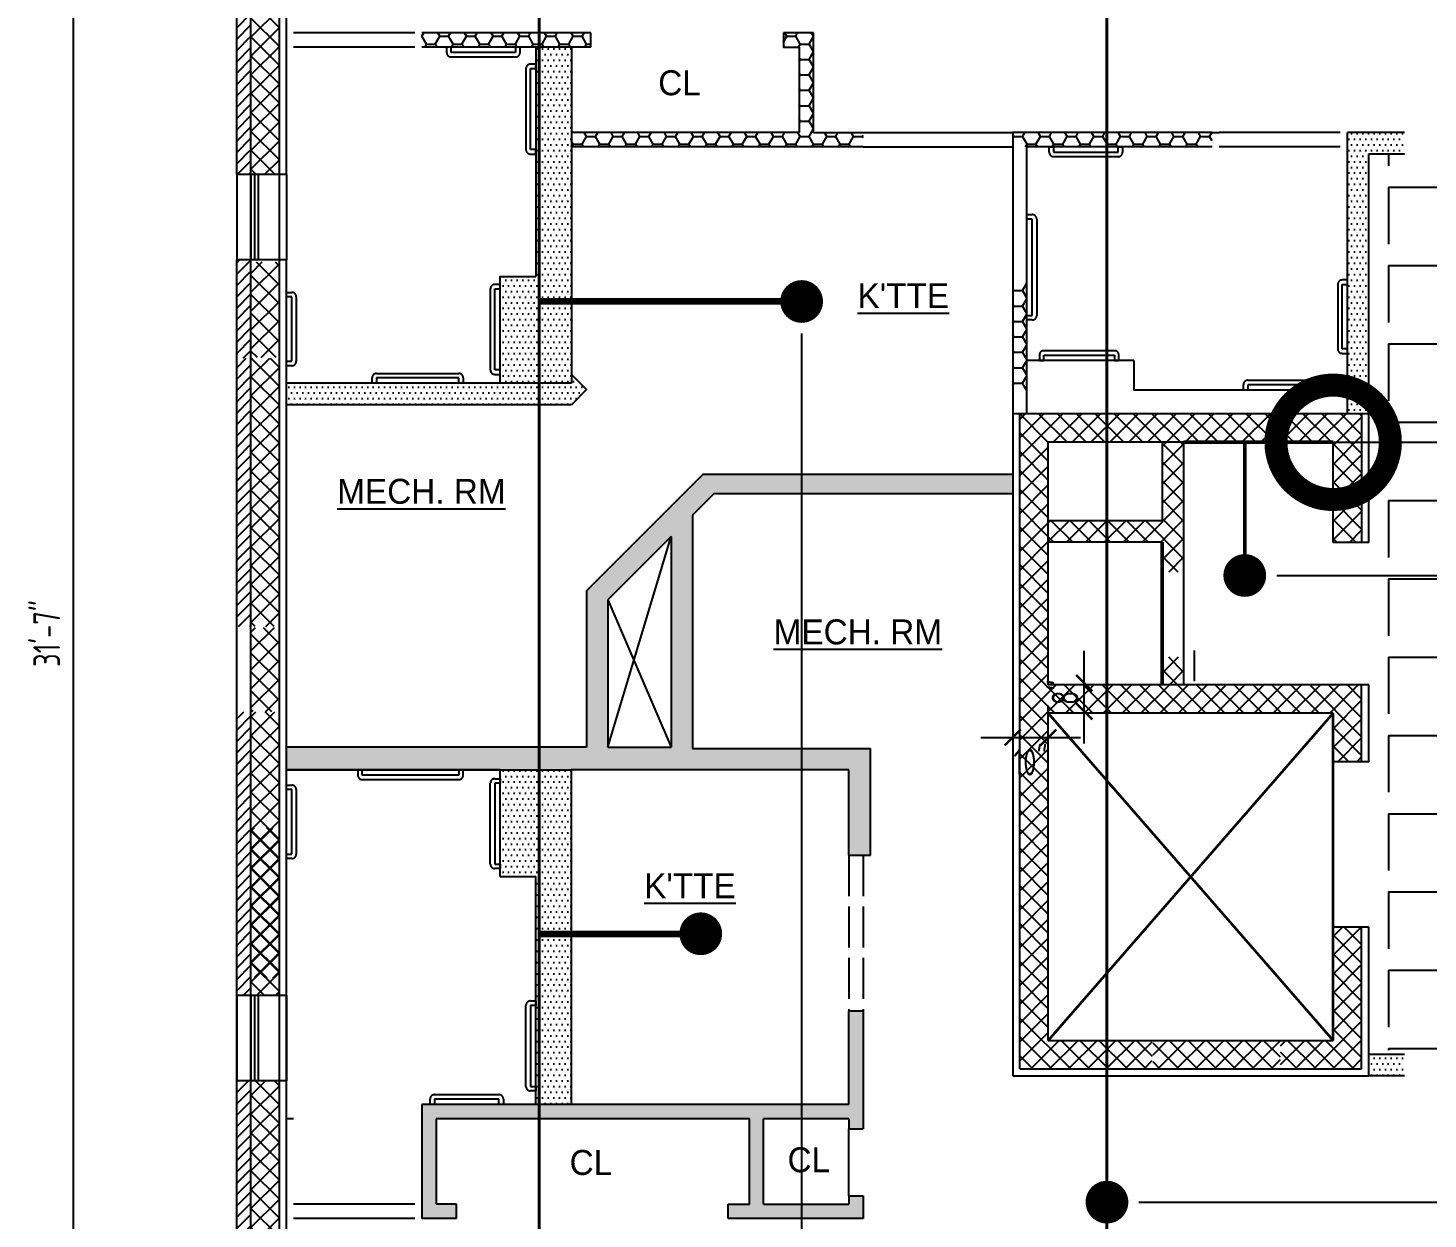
# Model space of a CAD drawing. Header units: inches. Extents: x -7743 to 108965, y 7770 to 27313.
# Drawn here: x 106115.9 to 106509.2, y 8165 to 8499.5 of the extents above; entities that cross this region are included whole.
import ezdxf

# ---------------------------------------------------------------- set-up
doc = ezdxf.new("R2010")
doc.units = ezdxf.units.IN
doc.header["$LTSCALE"] = 192
doc.header["$MEASUREMENT"] = 0
for name, pattern in [('ACAD_ISO02W100', [15, 12, -3]), ('DASHED', [0.75, 0.5, -0.25]), ('HIDDEN', [0.375, 0.25, -0.125])]:
    doc.linetypes.add(name, pattern=pattern)
doc.layers.get('0').update_dxf_attribs({"linetype": 'CONTINUOUS'})
doc.layers.get('DEFPOINTS').update_dxf_attribs({"linetype": 'CONTINUOUS'})
for name, color, linetype in [('1DOORS', 1, 'CONTINUOUS'), ('1HIDDEN', 1, 'HIDDEN'), ('1SAN', 2, 'CONTINUOUS'), ('1wall', 7, 'CONTINUOUS'), ('A-HATCH', 1, 'CONTINUOUS'), ('AR-TBLOCK', 11, 'CONTINUOUS'), ('BRICK', 9, 'CONTINUOUS'), ('LIGHT', 2, 'CONTINUOUS'), ('MEP-DUCTS', 8, 'CONTINUOUS'), ('MPFIXTURE', 3, 'CONTINUOUS')]:
    doc.layers.add(name, color=color, linetype=linetype)
doc.styles.add('AT7', font='ARCHTITL.SHX', dxfattribs={"height": 7})
doc.styles.get("Standard").update_dxf_attribs({"font": 'architxt.shx', "width": 0.85})
doc.dimstyles.new('DIM96', dxfattribs={"dimscale": 96, "dimtxt": 0.078125, "dimasz": 0.046875, "dimexe": 0.09375, "dimexo": 0.09375, "dimgap": 0.03125, "dimtad": 1, "dimdec": 0, "dimzin": 3, "dimdsep": 46, "dimlunit": 4, "dimtxsty": 'Standard', "dimblk1": 'ARCHTICK', "dimblk2": 'ARCHTICK', "dimsah": 1, "dimcen": 0, "dimdle": 0.09375, "dimadec": 0, "dimazin": 0, "dimtfac": 1, "dimtdec": 0, "dimtix": 1, "dimtmove": 2, "dimatfit": 3, "dimfxl": 1, "dimfrac": 2, "dimtolj": 1, "dimtzin": 1, "dimarcsym": 0})
pattern_1 = [(315, (35132.564, 6014.656), (2.65165043, 2.65165043), []), (45, (35132.564, 6014.656), (-2.65165043, 2.65165043), [])]
pattern_2 = [(180, (-44113.4358, 40107.1258), (-0.792, -1.584), [0, -1.584])]
pattern_3 = [(315, (246855.8272, -20170.51), (2.65165043, 2.65165043), []), (45, (246855.8272, -20170.51), (-2.65165043, 2.65165043), [])]
pattern_4 = [(0, (-44113.4358, 40107.1258), (3.75, 2.1650635), [2.5, -5]), (120, (-44113.4358, 40107.1258), (-3.749999992, 2.165063514), [2.5, -5]), (60, (-44113.4358, 40107.1258), (8e-09, 4.330127014), [-5, 2.5])]
pattern_5 = [(0, (-44113.4358, 40107.1258), (3.75, 2.1650635), [2.5, -5]), (120, (-44113.4358, 40107.1258), (-3.749999992, 2.165063514), [2.5, -5]), (60, (-44113.4358, 40107.1258), (8e-09, 4.330127014), [-5, 2.5])]

# ---------------------------------------------------------------- blocks, each defined once
blk = doc.blocks.new('_ARCHTICK')
at = {"color": 0, "linetype": 'ByBlock', "const_width": 0.15}
blk.add_lwpolyline([(-0.5, -0.5), (0.5, 0.5)], dxfattribs=at)
blk = doc.blocks.new('*D54')
at = {"layer": 'DEFPOINTS', "color": 0, "linetype": 'Continuous', "ltscale": 48, "transparency": 16777216}
for p in [(106392.54, 8300.68), (106402.53, 8300.25), (106402.53, 8287.11)]:
    blk.add_point(p, dxfattribs=at)
at = {"layer": 'LIGHT', "color": 0, "linetype": 'Continuous', "lineweight": -2, "ltscale": 48, "transparency": 16777216}
for p, q in [((106402.53, 8296.11), (106402.53, 8309.25)), ((106383.54, 8300.25), (106411.53, 8300.25)), ((106392.54, 8291.68), (106392.54, 8291.25))]:
    blk.add_line(p, q, dxfattribs=at)
at = {"layer": 'LIGHT', "color": 0, "linetype": 'Continuous', "lineweight": -2, "ltscale": 48, "transparency": 16777216, "xscale": 4.5, "yscale": 4.5, "zscale": 4.5, "rotation": 180}
blk.add_blockref('_ARCHTICK', (106392.54, 8300.25), dxfattribs=at)
at = {"layer": 'LIGHT', "color": 0, "linetype": 'Continuous', "lineweight": -2, "ltscale": 48, "transparency": 16777216, "xscale": 4.5, "yscale": 4.5, "zscale": 4.5}
blk.add_blockref('_ARCHTICK', (106402.53, 8300.25), dxfattribs=at)
at = {"layer": 'LIGHT', "color": 0, "linetype": 'Continuous', "ltscale": 48, "transparency": 16777216, "insert": (106397.54, 8293.29), "char_height": 7.5, "attachment_point": 5}
blk.add_mtext('\\A1;10"', dxfattribs=at)
blk = doc.blocks.new('*D55')
at = {"layer": 'DEFPOINTS', "color": 0, "linetype": 'Continuous', "ltscale": 48, "transparency": 16777216}
for p in [(106412.64, 8315.53), (106412.64, 8315.53), (106412.64, 8307.53)]:
    blk.add_point(p, dxfattribs=at)
at = {"layer": 'LIGHT', "color": 0, "linetype": 'Continuous', "lineweight": -2, "ltscale": 48, "transparency": 16777216}
blk.add_line((106412.64, 8298.53), (106412.64, 8324.53), dxfattribs=at)
at = {"layer": 'LIGHT', "color": 0, "linetype": 'Continuous', "lineweight": -2, "ltscale": 48, "transparency": 16777216, "xscale": 4.5, "yscale": 4.5, "zscale": 4.5}
for p, rotation in [((106412.64, 8315.53), 90), ((106412.64, 8307.53), 270)]:
    blk.add_blockref('_ARCHTICK', p, dxfattribs=dict(at, rotation=rotation))
at = {"layer": 'LIGHT', "color": 0, "linetype": 'Continuous', "ltscale": 48, "transparency": 16777216, "insert": (106407.22, 8312.93), "char_height": 7.5, "attachment_point": 5, "rotation": 90}
blk.add_mtext('\\A1;8"', dxfattribs=at)
blk = doc.blocks.new('*D153')
at = {"layer": 'DEFPOINTS', "color": 0, "linetype": 'Continuous', "lineweight": 200, "transparency": 16777216}
for p in [(106259.51, 8518.94), (106128.63, 8139.93), (106259.51, 8139.93)]:
    blk.add_point(p, dxfattribs=at)
at = {"layer": 'LIGHT', "color": 0, "linetype": 'Continuous', "lineweight": -2, "transparency": 16777216}
for p, q in [((106128.63, 8527.94), (106128.63, 8130.93)), ((106250.51, 8518.94), (106119.63, 8518.94)), ((106250.51, 8139.93), (106119.63, 8139.93))]:
    blk.add_line(p, q, dxfattribs=at)
at = {"layer": 'LIGHT', "color": 0, "linetype": 'Continuous', "lineweight": -2, "transparency": 16777216, "xscale": 4.5, "yscale": 4.5, "zscale": 4.5}
for p, rotation in [((106128.63, 8518.94), 90), ((106128.63, 8139.93), 270)]:
    blk.add_blockref('_ARCHTICK', p, dxfattribs=dict(at, rotation=rotation))
at = {"layer": 'LIGHT', "color": 0, "linetype": 'Continuous', "lineweight": 40, "transparency": 16777216, "insert": (106121.17, 8329.44), "char_height": 7.5, "attachment_point": 5, "rotation": 90}
blk.add_mtext('\\A1;31\'-7"', dxfattribs=at)
blk = doc.blocks.new('*D154')
at = {"layer": 'DEFPOINTS', "color": 0, "linetype": 'Continuous', "lineweight": 200, "transparency": 16777216}
for p in [(106259.51, 8422.71), (106333.24, 8422.71), (106333.24, 7842.57)]:
    blk.add_point(p, dxfattribs=at)
at = {"layer": 'LIGHT', "color": 0, "linetype": 'Continuous', "lineweight": -2, "transparency": 16777216}
for p, q in [((106259.51, 8413.71), (106259.51, 7833.57)), ((106333.24, 8413.71), (106333.24, 7833.57)), ((106250.51, 7842.57), (106342.24, 7842.57))]:
    blk.add_line(p, q, dxfattribs=at)
at = {"layer": 'LIGHT', "color": 0, "linetype": 'Continuous', "lineweight": -2, "transparency": 16777216, "xscale": 4.5, "yscale": 4.5, "zscale": 4.5, "rotation": 180}
blk.add_blockref('_ARCHTICK', (106259.51, 7842.57), dxfattribs=at)
at = {"layer": 'LIGHT', "color": 0, "linetype": 'Continuous', "lineweight": -2, "transparency": 16777216, "xscale": 4.5, "yscale": 4.5, "zscale": 4.5}
blk.add_blockref('_ARCHTICK', (106333.24, 7842.57), dxfattribs=at)
at = {"layer": 'LIGHT', "color": 0, "linetype": 'Continuous', "lineweight": 40, "transparency": 16777216, "insert": (106296.37, 7850.04), "char_height": 7.5, "attachment_point": 5}
blk.add_mtext('\\A1;6\'-2"', dxfattribs=at)
blk = doc.blocks.new('*D155')
at = {"layer": 'DEFPOINTS', "color": 0, "linetype": 'Continuous', "lineweight": 200, "transparency": 16777216}
for p in [(106419, 8169.71), (106419, 8025.71), (106704.97, 8025.71)]:
    blk.add_point(p, dxfattribs=at)
at = {"layer": 'LIGHT', "color": 0, "linetype": 'Continuous', "lineweight": -2, "transparency": 16777216}
for p, q in [((106704.97, 8178.71), (106704.97, 8016.71)), ((106428, 8169.71), (106713.97, 8169.71)), ((106428, 8025.71), (106713.97, 8025.71))]:
    blk.add_line(p, q, dxfattribs=at)
at = {"layer": 'LIGHT', "color": 0, "linetype": 'Continuous', "lineweight": -2, "transparency": 16777216, "xscale": 4.5, "yscale": 4.5, "zscale": 4.5}
for p, rotation in [((106704.97, 8169.71), 90), ((106704.97, 8025.71), 270)]:
    blk.add_blockref('_ARCHTICK', p, dxfattribs=dict(at, rotation=rotation))
at = {"layer": 'LIGHT', "color": 0, "linetype": 'Continuous', "lineweight": 40, "transparency": 16777216, "insert": (106697.51, 8097.71), "char_height": 7.5, "attachment_point": 5, "rotation": 90}
blk.add_mtext('\\A1;12\'-0"', dxfattribs=at)
blk = doc.blocks.new('*D173')
at = {"layer": 'DEFPOINTS', "color": 0, "linetype": 'Continuous', "lineweight": 50, "transparency": 16777216}
for p in [(106457.72, 8383.15), (106457.72, 8345.74), (106697.31, 8345.74)]:
    blk.add_point(p, dxfattribs=at)
at = {"layer": 'LIGHT', "color": 0, "linetype": 'Continuous', "lineweight": -2, "transparency": 16777216}
for p, q in [((106697.31, 8392.15), (106697.31, 8336.74)), ((106466.72, 8383.15), (106706.31, 8383.15)), ((106466.72, 8345.74), (106706.31, 8345.74))]:
    blk.add_line(p, q, dxfattribs=at)
at = {"layer": 'LIGHT', "color": 0, "linetype": 'Continuous', "lineweight": -2, "transparency": 16777216, "xscale": 4.5, "yscale": 4.5, "zscale": 4.5}
for p, rotation in [((106697.31, 8383.15), 90), ((106697.31, 8345.74), 270)]:
    blk.add_blockref('_ARCHTICK', p, dxfattribs=dict(at, rotation=rotation))
at = {"layer": 'LIGHT', "color": 0, "linetype": 'Continuous', "lineweight": 50, "transparency": 16777216, "insert": (106689.85, 8364.45), "char_height": 7.5, "attachment_point": 5, "rotation": 90}
blk.add_mtext('\\A1;3\'-1"', dxfattribs=at)

msp = doc.modelspace()

# ---------------------------------------------------------------- hatches: boundary and pattern name
at = {"layer": '1DOORS'}
h = msp.add_hatch(dxfattribs=at)
h.set_pattern_fill('ANSI37', color=256, scale=30, angle=270, style=0)
h.set_pattern_definition([(315, (252554.974, -20162.051), (2.65165043, 2.65165043), []), (45, (252554.974, -20162.051), (-2.65165043, 2.65165043), [])])
h.paths.add_polyline_path([(106186.54, 8307.43), (106178.54, 8307.43), (106178.54, 8232.79), (106186.54, 8232.6)])
h.paths.add_polyline_path([(106186.54, 8406.78), (106178.54, 8406.78), (106178.54, 8331.43), (106186.54, 8331.43)])
h.paths.add_polyline_path([(106646.54, 8673.31), (106638.54, 8673.31), (106638.54, 8221.66), (106646.54, 8221.46)])
h.paths.add_polyline_path([(106178.54, 8458.38), (106186.54, 8458.38), (106186.54, 8673.31), (106178.54, 8673.31)])
h = msp.add_hatch(dxfattribs=at)
h.set_pattern_fill('ANSI37', color=256, scale=30, angle=270, style=0)
h.set_pattern_definition(pattern_1)
h.paths.add_polyline_path([(106178.54, 8406.97), (106186.54, 8406.97), (106186.54, 8433.81), (106178.54, 8433.81)])
h = msp.add_hatch(dxfattribs=at)
h.set_pattern_fill('ANSI37', color=256, scale=30, angle=270, style=0)
h.set_pattern_definition(pattern_3)
h.paths.add_polyline_path([(106482.53, 8293.4), (106490.54, 8293.4), (106490.54, 8315.03), (106402.53, 8315.03), (106402.53, 8383.15), (106482.54, 8383.15), (106482.54, 8355.03), (106486.54, 8355.03), (106486.54, 8355.03), (106490.54, 8355.03), (106490.54, 8391.16), (106394.53, 8391.16), (106394.54, 8207.15), (106431.73, 8207.15), (106431.73, 8215.15), (106402.53, 8215.15), (106402.53, 8307.03), (106482.53, 8307.03)])
h.paths.add_polyline_path([(106490.53, 8246.97), (106482.53, 8246.97), (106482.53, 8215.15), (106467.73, 8215.15), (106467.73, 8207.15), (106490.53, 8207.15)])
h = msp.add_hatch(dxfattribs=at)
h.set_pattern_fill('ANSI37', color=256, scale=30, angle=270, style=0)
h.set_pattern_definition(pattern_3)
h.paths.add_polyline_path([(106440.54, 8383.15), (106434.54, 8383.15), (106434.54, 8361.09), (106402.53, 8361.09), (106402.53, 8355.09), (106434.54, 8355.09), (106434.54, 8346.75), (106440.54, 8346.75)])
h.paths.add_polyline_path([(106440.54, 8320.17), (106434.54, 8320.17), (106434.54, 8315.03), (106440.54, 8315.03)])
h.paths.add_polyline_path([(106440.54, 8322.85), (106434.54, 8322.85), (106434.54, 8320.17), (106440.54, 8320.17)])
h = msp.add_hatch(dxfattribs=at)
h.set_pattern_fill('ANSI37', color=256, scale=30, angle=270, style=0)
h.set_pattern_definition(pattern_1)
h.paths.add_polyline_path([(106186.54, 8331.15), (106178.54, 8331.15), (106178.54, 8307.53), (106186.54, 8307.53)])
h = msp.add_hatch(dxfattribs=at)
h.set_pattern_fill('ANSI37', color=256, scale=30, angle=270, style=0)
h.set_pattern_definition([(315, (252554.974, -20119.9068), (2.65165043, 2.65165043), []), (45, (252554.974, -20119.9068), (-2.65165043, 2.65165043), [])])
h.paths.add_polyline_path([(106312.24, 7956.65), (106312.24, 7948.65), (106342.97, 7948.65), (106342.97, 7956.65)])
h.paths.add_polyline_path([(106496.33, 7956.65), (106496.33, 7948.65), (106510.58, 7948.65), (106510.58, 7956.65)])
h.paths.add_polyline_path([(106424.33, 7948.65), (106424.33, 7956.65), (106414.97, 7956.65), (106414.97, 7948.65)])
h.paths.add_polyline_path([(106638.54, 8161.64), (106646.54, 8161.64), (106646.54, 8263.61), (106638.54, 8263.8)])
h.paths.add_polyline_path([(106646.54, 8137.64), (106638.54, 8137.64), (106638.54, 7956.65), (106620.51, 7956.65), (106620.51, 7948.65), (106646.54, 7948.65)])
h.paths.add_polyline_path([(106186.54, 8203.78), (106178.54, 8203.78), (106178.54, 7948.65), (106204.86, 7948.65), (106204.86, 7956.65), (106186.54, 7956.65)])
h.paths.add_polyline_path([(106178.54, 8227.78), (106186.54, 8227.78), (106186.54, 8274.74), (106178.54, 8274.94)])
h = msp.add_hatch(dxfattribs=at)
h.set_pattern_fill('ANSI37', color=256, scale=30, angle=270, style=0)
h.set_pattern_definition([(315, (247496.0665, -20170.51), (2.65165043, 2.65165043), []), (45, (247496.0665, -20170.51), (-2.65165043, 2.65165043), [])])
h.paths.add_polyline_path([(106431.94, 8207.15), (106467.73, 8207.15), (106467.73, 8215.15), (106431.94, 8215.15)])
at = {"layer": '1SAN'}
h = msp.add_hatch(dxfattribs=at)
h.set_pattern_fill('ANSI31', color=1, scale=18, angle=180, style=0)
h.set_pattern_definition([(225, (252592.9598, -23056.5496), (1.590990258, -1.590990258), [])])
h.paths.add_polyline_path([(106496.33, 7944.65), (106524.58, 7944.65), (106524.58, 7948.65), (106496.33, 7948.65)])
h.paths.add_polyline_path([(106412.33, 7944.65), (106424.33, 7944.65), (106424.33, 7948.65), (106412.33, 7948.65)])
h.paths.add_polyline_path([(106314.07, 7944.65), (106364.33, 7944.65), (106364.33, 7948.65), (106314.07, 7948.65)])
h.paths.add_polyline_path([(106264.86, 7944.65), (106274.07, 7944.65), (106274.07, 7948.65), (106264.86, 7948.65)])
h.paths.add_polyline_path([(106178.54, 8406.78), (106174.54, 8406.78), (106174.54, 8331.43), (106178.54, 8331.43)])
h.paths.add_polyline_path([(106174.54, 8458.38), (106178.54, 8458.38), (106178.54, 8673.31), (106174.54, 8673.31)])
h.paths.add_polyline_path([(106646.54, 8161.64), (106650.54, 8161.64), (106650.54, 8673.31), (106646.54, 8673.31)])
h.paths.add_polyline_path([(106650.54, 8137.64), (106646.54, 8137.64), (106646.54, 7948.65), (106572.58, 7948.65), (106572.58, 7944.65), (106650.54, 7944.65)])
h.paths.add_polyline_path([(106178.54, 8203.78), (106174.54, 8203.78), (106174.54, 7944.65), (106216.86, 7944.65), (106216.86, 7948.65), (106178.54, 7948.65)])
h.paths.add_polyline_path([(106174.54, 8227.78), (106178.54, 8227.78), (106178.54, 8307.43), (106174.54, 8307.43)])
h = msp.add_hatch(dxfattribs=at)
h.set_pattern_fill('ANSI31', color=1, scale=18, angle=180, style=0)
h.set_pattern_definition([(225, (-44113.4358, 40107.1258), (1.590990258, -1.590990258), [])])
h.paths.add_polyline_path([(106178.54, 8434.38), (106174.54, 8434.38), (106174.54, 8406.75), (106178.54, 8406.75)])
at = {"layer": 'BRICK'}
h = msp.add_hatch(dxfattribs=at)
h.set_pattern_fill('ANGLE', color=256, scale=80, angle=360, style=0)
h.set_pattern_definition([(360, (247496.067, 36768.816), (-1e-07, -22), [16, -6]), (270, (247496.067, 36768.816), (-22, 1e-07), [16, -6])])
h.paths.add_polyline_path([(106492.54, 8212.38), (106542.54, 8212.38), (106542.54, 8464.15), (106492.54, 8464.15)])
at = {"layer": 'LIGHT', "linetype": 'Continuous', "ltscale": 48}
h = msp.add_hatch(dxfattribs=at)
h.set_pattern_fill('HONEY,_O', color=1, scale=20)
h.set_pattern_definition(pattern_5)
h.paths.add_polyline_path([(106274.02, 8498.14), (106226.54, 8498.14), (106226.54, 8494.14), (106233.52, 8494.14), (106233.52, 8494.14), (106234.77, 8494.14), (106252.88, 8494.14), (106252.88, 8494.14), (106254.13, 8494.14), (106274.02, 8494.14)])
h.paths.add_polyline_path([(106291.14, 8478.59), (106308.28, 8478.59), (106308.28, 8489.45), (106291.14, 8489.45)], flags=9)
h = msp.add_hatch(dxfattribs=at)
h.set_pattern_fill('HONEY,_O', color=1, scale=20)
h.set_pattern_definition(pattern_5)
h.paths.add_polyline_path([(106268.57, 8470.14), (106332.54, 8470.14), (106332.54, 8494.14), (106328.16, 8494.14), (106328.16, 8498.14), (106336.54, 8498.14), (106336.54, 8470.14), (106350.54, 8470.14), (106350.54, 8466.14), (106268.57, 8466.14)])
h = msp.add_hatch(dxfattribs=at)
h.set_pattern_fill('DOTS,_O', color=2, scale=25.344, angle=180)
h.set_pattern_definition(pattern_2)
h.paths.add_polyline_path([(106268.57, 8494.14), (106258.54, 8494.14), (106258.54, 8489.37), (106258.54, 8489.37), (106258.54, 8488.12), (106258.54, 8429.75), (106248.54, 8429.75), (106248.54, 8427.49), (106248.54, 8427.49), (106248.54, 8426.24), (106248.54, 8403.49), (106248.54, 8403.49), (106248.54, 8402.24), (106248.54, 8399.75), (106268.57, 8399.75), (106268.57, 8466.14), (106268.54, 8466.14), (106268.54, 8466.14), (106268.57, 8466.14), (106268.57, 8470.14), (106268.54, 8470.14), (106268.54, 8470.14), (106268.57, 8470.14)])
h.paths.add_polyline_path([(106253.74, 8441.05), (106273.21, 8441.05), (106273.21, 8457.51), (106253.74, 8457.51)], flags=9)
h = msp.add_hatch(dxfattribs=at)
h.set_pattern_fill('HONEY,_O', color=1, scale=20)
h.set_pattern_definition(pattern_4)
h.paths.add_polyline_path([(106448.54, 8466.14), (106448.54, 8470.14), (106392.54, 8470.14), (106392.54, 8466.14)])
h = msp.add_hatch(dxfattribs=at)
h.set_pattern_fill('DOTS,_O', color=2, scale=25.344, angle=180)
h.set_pattern_definition(pattern_2)
h.paths.add_polyline_path([(106486.54, 8470.14), (106502.54, 8470.15), (106502.54, 8464.15), (106492.54, 8464.15), (106492.54, 8391.16), (106486.54, 8391.16)])
h = msp.add_hatch(dxfattribs=at)
h.set_pattern_fill('HONEY,_O', color=1, scale=20)
h.set_pattern_definition(pattern_4)
h.paths.add_polyline_path([(106396.48, 8420.4), (106396.48, 8421.65), (106396.53, 8428.14), (106392.54, 8428.14), (106392.54, 8397.83), (106396.54, 8397.83), (106396.54, 8401.04), (106396.48, 8401.04), (106396.48, 8402.29), (106396.52, 8420.4)])
h = msp.add_hatch(dxfattribs=at)
h.set_pattern_fill('DOTS,_O', color=2, scale=25.344, angle=180)
h.set_pattern_definition(pattern_2)
h.paths.add_polyline_path([(106272.82, 8397.95), (106268.57, 8402.2), (106268.57, 8399.75), (106248.54, 8399.75), (106248.54, 8399.75), (106238.18, 8399.75), (106238.18, 8399.75), (106236.93, 8399.75), (106213.82, 8399.75), (106213.82, 8399.75), (106212.57, 8399.75), (106188.54, 8399.75), (106188.54, 8393.71), (106268.57, 8393.71)])
h = msp.add_hatch(dxfattribs=at)
h.set_pattern_fill('DOTS,_O', color=2, scale=25.344, angle=180)
h.set_pattern_definition(pattern_2)
h.paths.add_polyline_path([(106188.54, 8291.15), (106346.54, 8291.15), (106346.54, 8267.16), (106352.54, 8267.16), (106352.54, 8297.15), (106302.62, 8297.15), (106302.62, 8362.71), (106308.64, 8368.73), (106392.54, 8368.72), (106392.54, 8374.19), (106305.62, 8374.19), (106272.84, 8341.41), (106272.84, 8297.5), (106188.54, 8297.5)])
h.paths.add_polyline_path([(106296.62, 8356.71), (106296.62, 8297.5), (106278.84, 8297.5), (106278.84, 8338.93)], flags=16)
h = msp.add_hatch(dxfattribs=at)
h.set_pattern_fill('DOTS,_O', color=2, scale=25.344, angle=180)
h.set_pattern_definition(pattern_2)
h.paths.add_polyline_path([(106268.54, 8291.15), (106248.54, 8291.15), (106248.54, 8291.15), (106248.54, 8288.66), (106248.54, 8288.66), (106248.54, 8287.41), (106248.54, 8264.66), (106248.54, 8264.66), (106248.54, 8263.41), (106248.54, 8261.15), (106258.54, 8261.15), (106258.54, 8202.23), (106258.54, 8202.23), (106258.54, 8200.98), (106258.54, 8197.15), (106268.54, 8197.15)])
h = msp.add_hatch(dxfattribs=at)
h.set_pattern_fill('HONEY,_O', color=1, scale=20)
h.set_pattern_definition(pattern_5)
h.paths.add_polyline_path([(106504.54, 8124.79), (106504.54, 8124.79), (106504.54, 8128.79), (106500.54, 8128.79), (106500.54, 7958.65), (106504.54, 7958.65)])
h.paths.add_polyline_path([(106336.54, 8127.15), (106332.54, 8127.15), (106332.54, 7958.65), (106336.54, 7958.65)])
h.paths.add_polyline_path([(106350.54, 8171.47), (106346.54, 8171.47), (106346.54, 8169.15), (106322.57, 8169.15), (106322.57, 8193.15), (106346.54, 8193.15), (106346.54, 8190.26), (106350.54, 8190.26), (106350.54, 8223.43), (106346.54, 8223.43), (106346.54, 8197.15), (106226.54, 8197.15), (106226.54, 8169.15), (106226.54, 8169.15), (106226.54, 8165.15), (106236.29, 8165.15), (106236.29, 8169.15), (106230.54, 8169.15), (106230.54, 8193.15), (106318.57, 8193.15), (106318.57, 8169.15), (106312.64, 8169.15), (106312.64, 8165.15), (106332.54, 8165.15), (106332.54, 8165.15), (106336.54, 8165.15), (106350.54, 8165.15)])
h.paths.add_polyline_path([(106555.35, 7971.34), (106585.6, 7971.34), (106585.6, 7987.79), (106555.35, 7987.79)], flags=9)
h.paths.add_polyline_path([(106626.01, 8012.98), (106626.01, 8042.33), (106609.55, 8042.33), (106609.55, 8012.98)], flags=9)
h.paths.add_polyline_path([(106626.04, 8099.05), (106626.04, 8127), (106609.58, 8127), (106609.58, 8099.05)], flags=9)
h.paths.add_polyline_path([(106579.7, 8109.21), (106596.84, 8109.21), (106596.84, 8120.07), (106579.7, 8120.07)], flags=9)
h.paths.add_polyline_path([(106558.02, 8072.68), (106607.6, 8072.68), (106607.6, 8085.28), (106558.02, 8085.28)], flags=9)
h = msp.add_hatch(dxfattribs=at)
h.set_pattern_fill('DOTS', color=2, scale=25.344, angle=180, style=0)
h.set_pattern_definition(pattern_2)
h.paths.add_polyline_path([(106502.54, 8211.15), (106492.54, 8211.15), (106492.54, 8205.15), (106502.54, 8205.15)])

# ---------------------------------------------------------------- linework, layer by layer
at = {"layer": '1DOORS'}
for p, q in [((106174.54, 8458.38), (106174.54, 8434.38)), ((106178.54, 8458.38), (106178.54, 8434.38)), ((106179.54, 8458.38), (106179.54, 8434.38)), ((106180.54, 8458.38), (106180.54, 8434.38)), ((106188.54, 8458.38), (106188.54, 8434.38)), ((106174.54, 8227.78), (106174.54, 8203.78)), ((106178.54, 8227.78), (106178.54, 8203.78)), ((106179.54, 8227.78), (106179.54, 8203.78)), ((106180.54, 8227.78), (106180.54, 8203.78)), ((106188.54, 8227.78), (106188.54, 8203.78))]:
    msp.add_line(p, q, dxfattribs=at)
at = {"layer": '1HIDDEN', "linetype": 'DASHED', "ltscale": 10}
for points in [[(106233.52, 8494.14), (106233.52, 8492.64, 0.414214), (106234.77, 8491.39), (106252.88, 8491.39, 0.414214), (106254.13, 8492.64), (106254.13, 8494.14), (106252.88, 8494.14), (106252.88, 8492.64), (106234.77, 8492.64), (106234.77, 8494.14)], [(106258.54, 8489.37), (106257.04, 8489.37, 0.414214), (106255.79, 8488.12), (106255.79, 8465.37, 0.414214), (106257.04, 8464.12), (106258.54, 8464.12), (106258.54, 8465.37), (106257.04, 8465.37), (106257.04, 8488.12), (106258.54, 8488.12)], [(106423.39, 8466.14), (106423.39, 8464.64, -0.414214), (106422.14, 8463.39), (106404.03, 8463.39, -0.414214), (106402.78, 8464.64), (106402.78, 8466.14), (106404.03, 8466.14), (106404.03, 8464.64), (106422.14, 8464.64), (106422.14, 8466.14)], [(106396.53, 8447.12), (106398.03, 8447.12, -0.414214), (106399.28, 8445.87), (106399.28, 8418.76, -0.414214), (106398.03, 8417.51), (106396.53, 8417.51), (106396.53, 8418.76), (106398.03, 8418.76), (106398.03, 8445.87), (106396.53, 8445.87)], [(106486.59, 8428.75), (106485.09, 8428.75, 0.414214), (106483.84, 8427.5), (106483.84, 8409.39, 0.414214), (106485.09, 8408.14), (106486.59, 8408.14), (106486.59, 8409.39), (106485.09, 8409.39), (106485.09, 8427.5), (106486.59, 8427.5)], [(106188.54, 8425.27), (106190.04, 8425.27, -0.414214), (106191.29, 8424.02), (106191.29, 8405.91, -0.414214), (106190.04, 8404.66), (106188.54, 8404.66), (106188.54, 8405.91), (106190.04, 8405.91), (106190.04, 8424.02), (106188.54, 8424.02)], [(106248.54, 8427.49), (106247.04, 8427.49, 0.414214), (106245.79, 8426.24), (106245.79, 8403.49, 0.414214), (106247.04, 8402.24), (106248.54, 8402.24), (106248.54, 8403.49), (106247.04, 8403.49), (106247.04, 8426.24), (106248.54, 8426.24)], [(106422.36, 8406.14), (106422.36, 8407.64, 0.414214), (106421.11, 8408.89), (106401.26, 8408.89, 0.414214), (106400.01, 8407.64), (106400.01, 8406.14), (106401.26, 8406.14), (106401.26, 8407.64), (106421.11, 8407.64), (106421.11, 8406.14)], [(106212.57, 8399.75), (106212.57, 8401.25, -0.414214), (106213.82, 8402.5), (106236.93, 8402.5, -0.414214), (106238.18, 8401.25), (106238.18, 8399.75), (106236.93, 8399.75), (106236.93, 8401.25), (106213.82, 8401.25), (106213.82, 8399.75)], [(106457.32, 8397.83), (106457.32, 8399.33, -0.414214), (106458.57, 8400.58), (106481.32, 8400.58, -0.414214), (106482.57, 8399.33), (106482.57, 8397.83), (106481.32, 8397.83), (106481.32, 8399.33), (106458.57, 8399.33), (106458.57, 8397.83)], [(106208.57, 8291.15), (106208.57, 8289.65, 0.414214), (106209.82, 8288.4), (106236.93, 8288.4, 0.41604), (106238.17, 8289.65), (106238.17, 8291.15), (106236.93, 8291.15), (106236.93, 8289.65), (106209.82, 8289.65), (106209.82, 8291.15)], [(106188.54, 8286.83), (106190.04, 8286.83, -0.414214), (106191.29, 8285.58), (106191.29, 8267.47, -0.414214), (106190.04, 8266.22), (106188.54, 8266.22), (106188.54, 8267.47), (106190.04, 8267.47), (106190.04, 8285.58), (106188.54, 8285.58)], [(106248.54, 8263.41), (106247.04, 8263.41, -0.414214), (106245.79, 8264.66), (106245.79, 8287.41, -0.414214), (106247.04, 8288.66), (106248.54, 8288.66), (106248.54, 8287.41), (106247.04, 8287.41), (106247.04, 8264.66), (106248.54, 8264.66)], [(106258.54, 8200.98), (106257.04, 8200.98, -0.414214), (106255.79, 8202.23), (106255.79, 8224.98, -0.414214), (106257.04, 8226.23), (106258.54, 8226.23), (106258.54, 8224.98), (106257.04, 8224.98), (106257.04, 8202.23), (106258.54, 8202.23)], [(106228.85, 8197.15), (106228.85, 8198.65, -0.414214), (106230.1, 8199.9), (106248.21, 8199.9, -0.414214), (106249.46, 8198.65), (106249.46, 8197.15), (106248.21, 8197.15), (106248.21, 8198.65), (106230.1, 8198.65), (106230.1, 8197.15)]]:
    msp.add_lwpolyline(points, format="xyb", close=True, dxfattribs=at)
at = {"layer": '1SAN', "color": 1}
for p, q in [((106178.54, 8331.43), (106178.54, 8726.65)), ((106186.54, 8429.14), (106186.54, 8718.65)), ((106186.54, 8227.78), (106186.54, 8434.38)), ((106178.54, 7948.65), (106178.54, 8331.43)), ((106186.54, 7956.65), (106186.54, 8331.43)), ((106467.73, 8215.15), (106467.73, 8215.15))]:
    msp.add_line(p, q, dxfattribs=at)
at = {"layer": '1SAN'}
msp.add_line((106482.53, 8293.4), (106482.53, 8246.97), dxfattribs=at)
at = {"layer": '1wall'}
for p, q in [((106174.54, 8458.38), (106174.54, 8730.65)), ((106188.54, 8458.38), (106188.54, 8716.65)), ((106274.02, 8498.14), (106226.54, 8498.14)), ((106274.02, 8494.14), (106274.02, 8498.14)), ((106336.54, 8498.14), (106328.16, 8498.14)), ((106336.54, 8470.14), (106336.54, 8498.14)), ((106274.02, 8494.14), (106226.54, 8494.14)), ((106258.54, 8494.14), (106258.54, 8433.74)), ((106258.54, 8494.14), (106258.54, 8429.75)), ((106268.57, 8494.11), (106268.57, 8399.75)), ((106332.54, 8470.14), (106268.54, 8470.14)), ((106332.54, 8470.14), (106268.54, 8470.14)), ((106336.54, 8470.14), (106350.54, 8470.14)), ((106392.54, 8470.14), (106392.53, 8205.15)), ((106448.54, 8470.15), (106392.54, 8470.14)), ((106502.54, 8470.15), (106486.54, 8470.15)), ((106486.54, 8391.16), (106486.54, 8470.14)), ((106346.54, 8466.14), (106268.54, 8466.14)), ((106350.54, 8466.14), (106268.54, 8466.14)), ((106448.54, 8466.14), (106396.53, 8466.14)), ((106396.54, 8391.16), (106396.53, 8466.14)), ((106492.54, 8464.15), (106502.54, 8464.15)), ((106492.54, 8355.03), (106492.54, 8464.15)), ((106188.54, 8458.38), (106174.54, 8458.38)), ((106174.54, 8227.78), (106174.54, 8434.38)), ((106188.54, 8434.38), (106174.54, 8434.38)), ((106188.54, 8227.78), (106188.54, 8434.38)), ((106426.54, 8406.14), (106396.54, 8406.14)), ((106426.54, 8406.14), (106426.54, 8397.83)), ((106268.57, 8402.2), (106272.82, 8397.95)), ((106268.57, 8399.75), (106188.54, 8399.75)), ((106272.82, 8397.95), (106268.57, 8393.71)), ((106486.54, 8397.83), (106426.54, 8397.83)), ((106268.57, 8393.71), (106188.54, 8393.71)), ((106492.54, 8391.16), (106392.54, 8391.16)), ((106482.54, 8383.15), (106402.53, 8383.15)), ((106402.53, 8315.03), (106402.53, 8383.15)), ((106402.53, 8315.03), (106402.53, 8383.15)), ((106434.54, 8383.15), (106434.54, 8361.09)), ((106440.54, 8383.15), (106440.54, 8315.03)), ((106482.54, 8355.03), (106482.54, 8383.15)), ((106305.62, 8374.19), (106272.84, 8341.41)), ((106305.62, 8374.19), (106392.54, 8374.19)), ((106308.64, 8368.73), (106302.62, 8362.71)), ((106308.64, 8368.73), (106392.54, 8368.73)), ((106302.62, 8362.71), (106302.62, 8297.15)), ((106434.54, 8361.09), (106402.53, 8361.09)), ((106296.62, 8356.71), (106278.84, 8338.93)), ((106296.62, 8356.71), (106296.62, 8297.5)), ((106434.54, 8355.09), (106402.53, 8355.09)), ((106492.54, 8355.03), (106482.54, 8355.03)), ((106272.84, 8341.41), (106272.84, 8297.5)), ((106278.84, 8338.93), (106278.84, 8297.5)), ((106174.54, 7944.65), (106174.54, 8331.43)), ((106188.54, 7958.65), (106188.54, 8331.43)), ((106492.54, 8315.03), (106402.53, 8315.03)), ((106492.54, 8293.4), (106492.54, 8315.03)), ((106482.53, 8307.03), (106402.53, 8307.03)), ((106402.53, 8215.15), (106402.53, 8307.03)), ((106482.53, 8293.4), (106482.53, 8307.03)), ((106272.84, 8297.5), (106188.54, 8297.5)), ((106278.84, 8297.5), (106296.62, 8297.5)), ((106302.62, 8297.15), (106352.54, 8297.15)), ((106352.54, 8267.16), (106352.54, 8297.15)), ((106248.54, 8291.15), (106188.54, 8291.15)), ((106188.54, 8291.15), (106248.54, 8291.15)), ((106248.54, 8261.15), (106248.54, 8291.15)), ((106346.54, 8291.15), (106268.54, 8291.15)), ((106346.54, 8267.16), (106346.54, 8291.15)), ((106492.54, 8293.4), (106482.53, 8293.4)), ((106346.54, 8267.16), (106352.54, 8267.16)), ((106248.54, 8261.15), (106258.54, 8261.15)), ((106258.54, 8197.15), (106258.54, 8261.15)), ((106258.54, 8197.15), (106258.54, 8261.15)), ((106482.53, 8215.15), (106482.53, 8246.97)), ((106492.54, 8246.97), (106482.53, 8246.97)), ((106492.54, 8205.15), (106492.54, 8246.97)), ((106188.54, 8227.78), (106174.54, 8227.78)), ((106346.54, 8223.43), (106350.54, 8223.43)), ((106346.54, 8197.15), (106346.54, 8223.43)), ((106350.54, 8223.43), (106350.54, 8190.26)), ((106402.53, 8215.15), (106482.53, 8215.15)), ((106502.54, 8211.15), (106492.54, 8211.15)), ((106188.54, 8203.78), (106174.54, 8203.78)), ((106392.53, 8205.15), (106492.54, 8205.15)), ((106502.54, 8205.15), (106492.54, 8205.15)), ((106346.54, 8197.15), (106226.54, 8197.15)), ((106226.54, 8197.15), (106226.54, 8165.15)), ((106318.57, 8193.15), (106230.54, 8193.15)), ((106230.54, 8193.15), (106230.54, 8169.15)), ((106318.57, 8169.15), (106318.57, 8193.15)), ((106346.54, 8193.15), (106322.57, 8193.15)), ((106322.57, 8169.15), (106322.57, 8193.15)), ((106346.54, 8193.15), (106346.54, 8190.26)), ((106346.54, 8190.26), (106350.54, 8190.26)), ((106236.29, 8169.15), (106230.54, 8169.15)), ((106236.29, 8165.15), (106236.29, 8169.15)), ((106312.64, 8165.15), (106312.64, 8169.15)), ((106312.64, 8169.15), (106318.57, 8169.15)), ((106322.57, 8169.15), (106346.54, 8169.15)), ((106346.54, 8171.47), (106346.54, 8169.15)), ((106346.54, 8171.47), (106350.54, 8171.47)), ((106350.54, 8171.47), (106350.54, 8165.15)), ((106236.29, 8165.15), (106226.54, 8165.15)), ((106350.54, 8165.15), (106312.64, 8165.15))]:
    msp.add_line(p, q, dxfattribs=at)
at = {"layer": '1wall', "lineweight": 50}
msp.add_line((106434.54, 8355.09), (106434.54, 8315.03), dxfattribs=at)
at = {"layer": '1wall'}
for points in [[(106328.16, 8498.14), (106328.16, 8494.14), (106332.54, 8494.14), (106332.54, 8470.14)], [(106248.54, 8399.75), (106248.54, 8429.75), (106258.54, 8429.75)], [(106268.54, 8291.15), (106268.54, 8197.15)]]:
    msp.add_lwpolyline(points, dxfattribs=at)
at = {"layer": 'A-HATCH'}
for p, q in [((106394.54, 8207.15), (106394.53, 8391.16)), ((106490.54, 8391.16), (106490.54, 8355.03)), ((106490.54, 8293.4), (106490.54, 8315.03)), ((106490.53, 8207.15), (106490.53, 8246.97)), ((106394.54, 8207.15), (106467.73, 8207.15)), ((106467.73, 8207.15), (106490.53, 8207.15))]:
    msp.add_line(p, q, dxfattribs=at)
at = {"layer": 'AR-TBLOCK', "color": 1, "linetype": 'ACAD_ISO02W100'}
for p, q in [((106224.54, 8498.14), (106190.54, 8498.14)), ((106224.54, 8494.14), (106190.54, 8494.14)), ((106350.54, 8470.14), (106392.54, 8470.14)), ((106448.54, 8470.15), (106450.54, 8470.14)), ((106484.54, 8470.15), (106450.54, 8470.14)), ((106350.54, 8466.14), (106392.54, 8466.14)), ((106484.54, 8466.15), (106450.54, 8466.14)), ((106190.53, 8193.15), (106188.54, 8193.15)), ((106224.54, 8169.15), (106190.54, 8169.15)), ((106224.54, 8165.15), (106190.54, 8165.15))]:
    msp.add_line(p, q, dxfattribs=at)
at = {"layer": 'AR-TBLOCK', "color": 1, "linetype": 'ACAD_ISO02W100', "ltscale": 0.005}
for p, q in [((106346.54, 8267.16), (106346.54, 8223.43)), ((106350.54, 8267.16), (106350.54, 8223.43))]:
    msp.add_line(p, q, dxfattribs=at)
at = {"layer": 'LIGHT', "color": 98, "linetype": 'Continuous', "lineweight": 40}
for p, q in [((106259.51, 8696.01), (106259.51, 8139.93)), ((106419, 8696.01), (106419, 8022.71))]:
    msp.add_line(p, q, dxfattribs=at)
at = {"layer": 'LIGHT', "color": 98, "linetype": 'Continuous', "lineweight": 200}
for p, q in [((106336.24, 8422.71), (106259.51, 8422.71)), ((106259.51, 8245.09), (106304.9, 8245.09))]:
    msp.add_line(p, q, dxfattribs=at)
at = {"layer": 'LIGHT', "color": 244, "linetype": 'Continuous', "lineweight": 50, "true_color": 0x991b1e}
for p, q in [((106482.54, 8383.15), (106440.54, 8383.15)), ((106457.72, 8383.15), (106457.72, 8342.74)), ((106457.72, 8383.15), (106475.44, 8383.15))]:
    msp.add_line(p, q, dxfattribs=at)
at = {"layer": 'LIGHT', "color": 1, "linetype": 'Continuous', "ltscale": 48}
for p, q in [((106278.84, 8297.5), (106296.62, 8356.71)), ((106278.84, 8338.93), (106296.62, 8297.5)), ((106248.54, 8291.15), (106268.54, 8291.15)), ((106346.54, 8171.47), (106346.54, 8190.26))]:
    msp.add_line(p, q, dxfattribs=at)
at = {"layer": 'LIGHT', "color": 2, "linetype": 'Continuous', "lineweight": 35, "true_color": 0xf1eb1f}
for p, q in [((106402.53, 8307.03), (106482.53, 8215.15)), ((106482.53, 8307.03), (106402.53, 8215.15)), ((106482.53, 8215.15), (106482.53, 8307.03))]:
    msp.add_line(p, q, dxfattribs=at)
at = {"layer": 'LIGHT', "color": 6, "linetype": 'Continuous', "lineweight": 35, "const_width": 6}
for points in [[(106330.24, 8422.71, 1), (106336.24, 8422.71, 1)], [(106454.72, 8345.74, 1), (106460.72, 8345.74, 1)], [(106301.9, 8245.09, 1), (106307.9, 8245.09, 1)], [(106416, 8169.71, 1), (106422, 8169.71, 1)]]:
    msp.add_lwpolyline(points, format="xyb", close=True, dxfattribs=at)
at = {"layer": 'LIGHT', "color": 240, "linetype": 'Continuous', "lineweight": 40, "true_color": 0xed1f24, "const_width": 6.47}
msp.add_lwpolyline([(106466.47, 8383.15, 1), (106498.62, 8383.15, 1)], format="xyb", close=True, dxfattribs=at)
at = {"layer": 'MEP-DUCTS'}
msp.add_line((106443.62, 8316.1), (106443.62, 8324.64), dxfattribs=at)

# ---------------------------------------------------------------- texts
at = {"layer": 'LIGHT', "linetype": 'Continuous', "ltscale": 48, "style": 'AT7'}
for s, p in [("%%UK'TTE", (106348.95, 8420.84)), ('%%UMECH. RM', (106202.77, 8365.89)), ('%%UMECH. RM', (106325.37, 8326.4)), ("%%UK'TTE", (106289.01, 8255.07))]:
    msp.add_text(s, height=7, rotation=0, dxfattribs=at).set_placement(p)
at = {"layer": 'MPFIXTURE', "style": 'AT7'}
for p in [(106292.95, 8480.64), (106268.06, 8177.35), (106329.27, 8178.11)]:
    msp.add_text('CL', height=7, rotation=0, dxfattribs=at).set_placement(p)

# ---------------------------------------------------------------- dimensions: what is measured, and where the dimension line sits
at = {"layer": 'LIGHT', "color": 27, "linetype": 'Continuous', "lineweight": 40}
for base, p1, p2, picture, middle in [((106128.63, 8139.93), (106259.51, 8518.94), (106259.51, 8139.93), '*D153', (106121.17, 8329.44)), ((106704.97, 8025.71), (106419, 8169.71), (106419, 8025.71), '*D155', (106697.51, 8097.71))]:
    dim = msp.add_linear_dim(base=base, p1=p1, p2=p2, angle=90, dimstyle='DIM96', dxfattribs=at)
    dim.commit()
    dim.dimension.update_dxf_attribs({"geometry": picture, "text_midpoint": middle})
dim = msp.add_linear_dim(base=(106333.24, 7842.57), p1=(106259.51, 8422.71), p2=(106333.24, 8422.71), dimstyle='DIM96', dxfattribs=at)
dim.commit()
dim.dimension.update_dxf_attribs({"geometry": '*D154', "text_midpoint": (106296.37, 7850.04)})
at = {"layer": 'LIGHT', "color": 27, "linetype": 'Continuous', "lineweight": 50}
dim = msp.add_linear_dim(base=(106697.31, 8345.74), p1=(106457.72, 8383.15), p2=(106457.72, 8345.74), angle=90, dimstyle='DIM96', dxfattribs=at)
dim.commit()
dim.dimension.update_dxf_attribs({"geometry": '*D173', "text_midpoint": (106689.85, 8364.45)})
at = {"layer": 'LIGHT', "color": 1, "linetype": 'Continuous', "ltscale": 48}
dim = msp.add_linear_dim(base=(106412.64, 8315.53), p1=(106412.64, 8307.53), p2=(106412.64, 8315.53), angle=90, dimstyle='DIM96', dxfattribs=at)
dim.commit()
dim.dimension.update_dxf_attribs({"geometry": '*D55', "text_midpoint": (106407.22, 8312.93), "dimtype": 160})
dim = msp.add_linear_dim(base=(106402.53, 8300.25), p1=(106392.54, 8300.68), p2=(106402.53, 8287.11), dimstyle='DIM96', dxfattribs=at)
dim.commit()
dim.dimension.update_dxf_attribs({"geometry": '*D54', "text_midpoint": (106397.54, 8293.29), "dimtype": 160})

doc.saveas('drawing.dxf')
